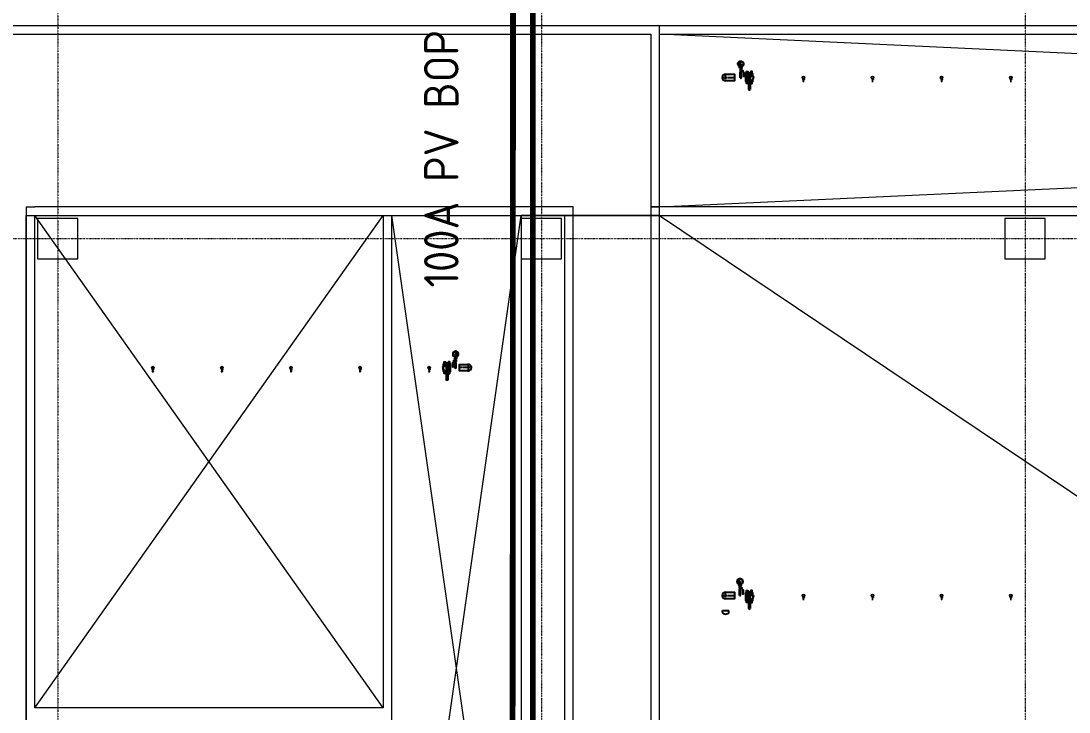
# Model space of a CAD drawing. Extents: x -122301 to 290600, y -29000 to 395522.
# Drawn here: x 167362 to 185563, y 6775 to 18782 of the extents above; entities that cross this region are included whole.
import ezdxf
from ezdxf.enums import TextEntityAlignment as Align

# ---------------------------------------------------------------- set-up
doc = ezdxf.new("R2010")
doc.units = 0
doc.header["$LTSCALE"] = 10
for name, pattern in [('H12PL2$0$JJP_三點線', [0.9, 0.3, -0.15, 0, -0.15, 0, -0.15, 0, -0.15]), ('XFM7P20PV$0$CENTER', [2, 1.25, -0.25, 0.25, -0.25]), ('XFM7P20PV$0$中心', [29.999999, 12, -6, 6, -6]), ('XFM7P20PV-200K$0$CENTER', [2, 1.25, -0.25, 0.25, -0.25])]:
    doc.linetypes.add(name, pattern=pattern)
for name, color, linetype in [('H12PL2$0$A-OBJE-2D', 252, 'Continuous'), ('H12PL2$0$A-OBJE-2D.200K', 252, 'Continuous'), ('H12PL2$0$A-WALL-IN', 252, 'Continuous'), ('H12PL2$0$A-WALL-IN.200K', 252, 'Continuous'), ('H12PL2$0$S-COL', 252, 'Continuous'), ('H12PL2$0$S-GRID', 252, 'Continuous'), ('H12PL2$0$S-SLAB-SHOW', 252, 'Continuous'), ('H12PL2$0$S-SLAB-SHOW.200K', 252, 'Continuous'), ('XFM7P20PV$0$PCWS-16.7-P', 252, 'Continuous'), ('XFM7P20PV$0$U-PV-PIPE', 252, 'Continuous'), ('XFM7P20PV-200K$0$PCWS-16.7-P', 4, 'Continuous'), ('XFM7P20PV-200K$0$U-PV-PIPE', 180, 'Continuous'), ('XFM7P20PV-200K$0$U-PV-TXT', 3, 'Continuous')]:
    doc.layers.add(name, color=color, linetype=linetype)
doc.styles.add('XFM7P20PV-200K$0$aa-txt', font='isocp.shx', dxfattribs={"bigfont": 'chineset'})

# ---------------------------------------------------------------- blocks, each defined once
blk = doc.blocks.new('H12PL2')
at = {"layer": 'H12PL2$0$A-OBJE-2D', "lineweight": 0}
for p, q in [((167600, 6850), (173650, 15400)), ((173650, 6850), (167600, 15400)), ((173800, -350), (176050, 15400)), ((176050, -350), (173800, 15400)), ((178450, 15400), (201900, -350))]:
    blk.add_line(p, q, dxfattribs=at)
at = {"layer": 'H12PL2$0$A-OBJE-2D.200K', "lineweight": 0}
for p, q in [((178450, 15550), (243150, 18550)), ((243150, 15550), (178450, 18550))]:
    blk.add_line(p, q, dxfattribs=at)
at = {"layer": 'H12PL2$0$A-WALL-IN', "lineweight": 0, "flags": 128}
for points in [[(167450, 15550), (167600, 15550)], [(167450, 15550), (167450, -440)], [(176800, 15550), (167600, 15550)], [(176950, 15550), (176800, 15550)], [(176950, -350), (176950, 15550)], [(178300, 15550), (178300, 15400)], [(201975, 15550), (178300, 15550)], [(167600, 15400), (173650, 15400)], [(167600, 6850), (167600, 15400)], [(173650, 15400), (173650, 6850)], [(173800, 15400), (176800, 15400)], [(173800, -440), (173800, 15400)], [(176800, 15400), (176800, -350)], [(178300, 15400), (178300, 1170)], [(178450, 1170), (178450, 15400)], [(178450, 15400), (201900, 15400)], [(173650, 6850), (167600, 6850)]]:
    blk.add_lwpolyline(points, dxfattribs=at)
at = {"layer": 'H12PL2$0$A-WALL-IN.200K', "lineweight": 0, "flags": 128}
for points in [[(243150, 18700), (39500, 18700)], [(39650, 18550), (178300, 18550)], [(178300, 18550), (178300, 15550)], [(178450, 18550), (243150, 18550)], [(178450, 15550), (178450, 18550)], [(178300, 15550), (178450, 15550)]]:
    blk.add_lwpolyline(points, dxfattribs=at)
at = {"layer": 'H12PL2$0$S-COL', "lineweight": 0, "flags": 128}
for points in [[(167650, 14650), (168350, 14650), (168350, 15350), (167650, 15350)], [(176050, 14650), (176750, 14650), (176750, 15350), (176050, 15350)], [(184450, 14650), (185150, 14650), (185150, 15350), (184450, 15350)]]:
    blk.add_lwpolyline(points, close=True, dxfattribs=at)
at = {"layer": 'H12PL2$0$S-GRID', "linetype": 'H12PL2$0$JJP_三點線', "lineweight": 0}
for p, q in [((168000, 128250), (168000, -28000)), ((176400, 128250), (176400, -28000)), ((184800, 128250), (184800, -28000)), ((-29000, 15000), (289600, 15000))]:
    blk.add_line(p, q, dxfattribs=at)
at = {"layer": 'H12PL2$0$S-SLAB-SHOW', "lineweight": 0, "flags": 128}
blk.add_lwpolyline([(176050, -350), (185350, -350), (185350, 1170), (178450, 1170), (178450, 15400), (176050, 15400)], close=True, dxfattribs=at)
at = {"layer": 'H12PL2$0$S-SLAB-SHOW.200K', "lineweight": 0, "flags": 128}
blk.add_lwpolyline([(18450, -350), (167450, -350), (167450, 15400), (178450, 15400), (178450, 18700), (39500, 18700), (39500, 10975), (18450, 10975)], close=True, dxfattribs=at)
blk = doc.blocks.new('XFM7P20PV$0$球塞閥-二件式-15A-正視-捷流')
blk.add_line((-31, 56), (-31, 51))
at = {"color": 0, "linetype": 'Continuous', "lineweight": 0, "extrusion": (0, 1, -2.22045e-16)}
for p, q in [((-31, 52), (-30, 52)), ((-30, 52), (-11, 30)), ((-10, 32), (-28, 54)), ((-28, 12), (-15, 12)), ((-28, 0), (-28, 12)), ((-28, 0), (-15, 0)), ((-28, -12), (-28, 0)), ((-15, 0), (-15, 16)), ((5, 16), (-15, 16)), ((-11, 30), (-9, 29)), ((8, 32), (-10, 32)), ((-9, 38), (-9, 33)), ((-9, 38), (-5, 38)), ((-5, 33), (-9, 33)), ((-9, 29), (8, 29)), ((-9, 27), (-9, 16)), ((9, 27), (-9, 27)), ((-7, 23), (-6, 23)), ((-7, 20), (-7, 23)), ((-6, 20), (-7, 20)), ((-6, 23), (-3, 23)), ((-6, 20), (-6, 23)), ((-3, 20), (-6, 20)), ((-5, 38), (5, 38)), ((-5, 33), (-5, 38)), ((5, 33), (-5, 33)), ((-4, 39), (-4, 38)), ((4, 39), (-4, 39)), ((-4, 33), (-4, 32)), ((-4, 29), (-4, 27)), ((-3, 20), (-3, 23)), ((4, 38), (4, 39)), ((4, 32), (4, 33)), ((4, 27), (4, 29)), ((5, 38), (9, 38)), ((5, 33), (5, 38)), ((9, 33), (5, 33)), ((5, 16), (5, 0)), ((7, 0), (7, 17)), ((16, 17), (7, 17)), ((9, 33), (9, 38)), ((9, 17), (9, 27)), ((9, 27), (9, 26)), ((9, 27), (12, 27)), ((9, 26), (9, 21)), ((9, 23), (9, 23)), ((9, 21), (12, 21)), ((12, 20), (9, 20)), ((12, 26), (12, 27)), ((12, 21), (12, 26)), ((12, 23), (12, 20)), ((12, 23), (12, 23)), ((16, 0), (16, 17)), ((16, 12), (28, 12)), ((16, 0), (28, 0)), ((28, 12), (28, 0)), ((28, 0), (28, -12)), ((-28, -12), (-15, -12)), ((-15, -16), (-15, 0)), ((5, -16), (-15, -16)), ((5, 0), (5, -16)), ((5, -16), (7, -17)), ((7, -17), (7, 0)), ((16, -17), (7, -17)), ((16, -17), (16, 0)), ((16, -12), (28, -12))]:
    blk.add_line(p, q, dxfattribs=at)
at = {"color": 0, "linetype": 'Continuous', "lineweight": 0, "extrusion": (0, -1, -2.22045e-16)}
blk.add_line((5, 16), (7, 17), dxfattribs=at)
blk.add_lwpolyline([(-31, 56), (-105, 56), (-105, 51), (-31, 51)])
at = {"color": 0, "linetype": 'Continuous', "lineweight": 0}
blk.add_open_spline([(-28, 54), (-28, 54), (-29, 54), (-29, 55), (-30, 55), (-30, 55), (-31, 55)], degree=3, dxfattribs=at)
for points, knots in [([(12, 27), (12, 28), (12, 29), (11, 30), (11, 30), (10, 31), (10, 31), (9, 31), (8, 32), (8, 32)], [-6.586857, -6.586857, -6.586857, -6.586857, -4.917672, -4.917672, -3.301294, -3.301294, -1.594864, -1.594864, 0, 0, 0, 0]), ([(8, 29), (8, 29), (8, 29), (9, 29), (9, 29), (9, 28), (9, 28), (9, 28), (9, 28), (9, 27)], [-2.501227, -2.501227, -2.501227, -2.501227, -1.860628, -1.860628, -1.243575, -1.243575, -0.629521, -0.629521, 0, 0, 0, 0]), ([(9, 27), (9, 27), (9, 27), (9, 27), (9, 27), (9, 27), (9, 27), (9, 27), (9, 27), (9, 27)], [-0.7942743, -0.7942743, -0.7942743, -0.7942743, -0.7152172, -0.7152172, -0.6166439, -0.6166439, -0.3978503, -0.3978503, 0, 0, 0, 0]), ([(12, 27), (12, 27), (12, 27), (12, 27), (12, 27), (12, 27), (12, 27), (12, 27)], [-0.7953467, -0.7953467, -0.7953467, -0.7953467, -0.3971684, -0.3971684, -0.1815592, -0.1815592, 0, 0, 0, 0])]:
    blk.add_open_spline(points, degree=3, knots=knots, dxfattribs=at)
blk = doc.blocks.new('XFM7P20PV$0$SC-100-壓力表')
for p, q in [((-0.8, 1.1), (9.2, 1.1)), ((-0.8, -1.1), (9.2, -1.1))]:
    blk.add_line(p, q)
at = {"linetype": 'ByBlock'}
for p, q in [((16, 1.1), (14.8, 1.1)), ((17.9, 1.2), (16.2, 1.2)), ((18.7, 1.1), (18.2, 1.1)), ((20.8, 3.6), (21.5, 2.8)), ((21.4, 0.1), (26.1, 1.9)), ((22.4, 1), (21.4, 0.1)), ((22.7, 0.1), (21.4, 0.1)), ((22.1, 4.3), (22.4, 3.3)), ((26.1, 1.9), (22.4, 1)), ((26.1, 1.9), (22.7, 0.1)), ((23.5, 4.5), (23.5, 3.5)), ((24.9, 4.3), (24.6, 3.3)), ((26.1, 3.6), (25.5, 2.8)), ((27.1, 2.6), (26.3, 2)), ((27.8, 1.4), (26.8, 1.1)), ((28, 0), (26.9, 0)), ((16, -1.1), (14.8, -1.1)), ((17.9, -1.2), (16.2, -1.2)), ((18.7, -1.1), (18.2, -1.1)), ((20.8, -3.6), (21.5, -2.8)), ((22.1, -4.3), (22.4, -3.3)), ((23.5, -4.5), (23.5, -3.5)), ((24.9, -4.3), (24.6, -3.3)), ((26.1, -3.6), (25.5, -2.8)), ((27.1, -2.6), (26.3, -2)), ((27.8, -1.4), (26.8, -1.1))]:
    blk.add_line(p, q, dxfattribs=at)
for points in [[(16, -1.6), (16, 1.6)], [(16.2, 2), (17.9, 2)], [(18.2, 1.6), (18.2, -1.6)], [(17.9, -2), (16.2, -2)]]:
    blk.add_lwpolyline(points, dxfattribs=at)
for radius in [4.95, 4.5]:
    blk.add_circle((23.5, 0), radius, dxfattribs=at)
blk.add_arc((0, 0), 1.33, 126.8699, 233.1301)
for centre, radius, start, end in [((16.5, 1.6), 0.483, 120.3244, 239.6756), ((19, 0), 2.99, 156.947, 203.053), ((17.7, 1.6), 0.483, 300.3244, 59.6756), ((15.2, 0), 2.99, 336.947, 23.053), ((16.5, -1.6), 0.483, 120.3244, 239.6756), ((17.7, -1.6), 0.483, 300.3244, 59.6756)]:
    blk.add_arc(centre, radius, start, end, dxfattribs=at)
for p in [(19, 0), (19.2, 1.4), (19.8, 2.6), (20.8, 3.6), (22.1, 4.3), (23.5, 4.5), (24.9, 4.3), (26.1, 3.6), (27.1, 2.6), (27.8, 1.4), (28, 0), (19.2, -1.4), (22.1, -4.3), (23.5, -4.5), (27.1, -2.6), (27.8, -1.4)]:
    blk.add_point(p, dxfattribs=at)
at = {"xscale": -0.1, "yscale": 0.1, "zscale": 0.1, "rotation": 180}
blk.add_blockref('XFM7P20PV$0$球塞閥-二件式-15A-正視-捷流', (12, 0), dxfattribs=at)
blk = doc.blocks.new('XFM7P20PV$0$球塞閥-二件式-25A-左側-捷流')
at = {"color": 7, "linetype": 'Continuous', "lineweight": 0, "extrusion": (2.22045e-16, 1, -2.22045e-16)}
for p, q in [((-9, 15), (-18, 0)), ((-18, 0), (-9, -15)), ((-14, 32), (-9, 32)), ((-14, 29), (-14, 32)), ((-9, 29), (-14, 29)), ((-10, 72), (11, 72)), ((-10, 68), (-10, 72)), ((-8, 68), (-10, 68)), ((-8, 36), (-9, 36)), ((-9, 21), (-9, 36)), ((9, 15), (-9, 15)), ((8, 72), (-8, 72)), ((-8, 47), (-8, 70)), ((-8, 47), (0, 47)), ((-8, 42), (-8, 47)), ((-8, 41), (-8, 42)), ((0, 42), (-8, 42)), ((8, 41), (-8, 41)), ((-4, 36), (-8, 36)), ((0, 48), (-4, 48)), ((-4, 47), (-4, 48)), ((-4, 41), (-4, 42)), ((-2, 30), (-2, 35)), ((2, 30), (-2, 30)), ((4, 48), (0, 48)), ((0, 47), (8, 47)), ((0, 42), (0, 47)), ((8, 42), (0, 42)), ((2, 35), (2, 30)), ((3, 32), (3, 29)), ((3, 32), (6, 32)), ((6, 29), (3, 29)), ((4, 47), (4, 48)), ((4, 41), (4, 42)), ((8, 36), (4, 36)), ((6, 32), (7, 32)), ((6, 29), (6, 32)), ((7, 29), (6, 29)), ((7, 32), (7, 29)), ((8, 70), (8, 47)), ((11, 68), (8, 68)), ((8, 42), (8, 47)), ((8, 42), (8, 41)), ((9, 36), (8, 36)), ((8, 32), (17, 32)), ((8, 29), (8, 32)), ((17, 29), (8, 29)), ((9, 32), (9, 36)), ((9, 21), (9, 29)), ((18, 0), (9, 15)), ((9, -15), (18, 0)), ((11, 68), (11, 72)), ((17, 29), (17, 32)), ((-9, -15), (9, -15))]:
    blk.add_line(p, q, dxfattribs=at)
at = {"color": 7, "linetype": 'Continuous', "lineweight": 0}
for centre, radius, start, end in [((0, 0), 23.1, 0, 180), ((0, 0), 23.1, 180, 0), ((-4, 35), 1.42, 0, 58.001), ((4, 35), 1.42, 121.999, 180)]:
    blk.add_arc(centre, radius, start, end, dxfattribs=at)
for points in [[(-8, 70), (-8, 71), (-8, 71), (-8, 71), (-8, 72), (-8, 72), (-8, 72)], [(8, 72), (8, 72), (8, 72), (8, 71), (8, 71), (8, 71), (8, 70)]]:
    blk.add_open_spline(points, degree=3, dxfattribs=at)
for points, knots in [([(-8, 36), (-8, 37), (-8, 38), (-8, 39), (-8, 39), (-8, 40), (-8, 40), (-8, 40), (-8, 41), (-8, 41)], [-6.586857, -6.586857, -6.586857, -6.586857, -4.917672, -4.917672, -3.301294, -3.301294, -1.594864, -1.594864, 0, 0, 0, 0]), ([(-3, 36), (-3, 36), (-3, 36), (-3, 36), (-4, 36), (-4, 36), (-4, 36), (-4, 36)], [-0.7953467, -0.7953467, -0.7953467, -0.7953467, -0.3971684, -0.3971684, -0.1815592, -0.1815592, 0, 0, 0, 0]), ([(4, 36), (4, 36), (4, 36), (4, 36), (3, 36), (3, 36), (3, 36), (3, 36)], [-0.7950738, -0.7950738, -0.7950738, -0.7950738, -0.6135769, -0.6135769, -0.3980416, -0.3980416, 0, 0, 0, 0]), ([(8, 41), (8, 41), (8, 40), (8, 40), (8, 40), (8, 39), (8, 39), (8, 38), (8, 37), (8, 36)], [-6.585553, -6.585553, -6.585553, -6.585553, -4.991005, -4.991005, -3.284912, -3.284912, -1.668854, -1.668854, 0, 0, 0, 0])]:
    blk.add_open_spline(points, degree=3, knots=knots, dxfattribs=at)
blk = doc.blocks.new('XFM7P20PV$0$A$C1EDF0D7A')
at = {"color": 1, "linetype": 'XFM7P20PV$0$CENTER'}
for p, q in [((0, 70.6501), (0, -70.6501)), ((70.6501, 0), (-152.4, 0))]:
    blk.add_line(p, q, dxfattribs=at)
at = {"color": 0}
blk.add_lwpolyline([(0, -57.15), (-152.4, -57.15), (-152.4, 57.15), (0, 57.15)], dxfattribs=at)
blk.add_arc((0, 0), 57.15, 270, 90, dxfattribs=at)
blk = doc.blocks.new('XFM7P20PV$0$A$C4b812c41')
at = {"color": 1, "linetype": 'ByBlock'}
for p, q in [((10, 59), (328, 59)), ((82, 81), (67, 95)), ((103, 86), (103, 32)), ((125, 38), (139, 23))]:
    blk.add_line(p, q, dxfattribs=at)
at = {"color": 3, "linetype": 'ByBlock'}
for p, q in [((19, 59), (19, 59)), ((19, 59), (19, 59)), ((23, 63), (51, 63)), ((23, 56), (51, 56)), ((38, 83), (37, 63)), ((37, 56), (38, 35)), ((40, 85), (38, 83)), ((38, 83), (56, 83)), ((38, 35), (40, 33)), ((38, 35), (56, 35)), ((40, 85), (57, 85)), ((40, 33), (57, 33)), ((59, 58), (59, 60)), ((59, 60), (67, 60)), ((59, 58), (67, 58)), ((60, 52), (65, 53)), ((62, 44), (67, 46)), ((64, 70), (64, 68)), ((65, 37), (72, 41)), ((67, 63), (67, 65)), ((67, 60), (67, 58)), ((72, 94), (68, 87)), ((68, 87), (72, 81)), ((70, 31), (73, 34)), ((72, 94), (79, 94)), ((72, 81), (79, 81)), ((73, 59), (87, 68)), ((73, 59), (87, 50)), ((75, 26), (78, 29)), ((83, 87), (79, 94)), ((79, 81), (83, 87)), ((81, 21), (85, 28)), ((85, 128), (85, 121)), ((88, 18), (90, 22)), ((93, 136), (97, 136)), ((94, 76), (122, 76)), ((94, 43), (122, 43)), ((96, 16), (97, 20)), ((97, 136), (97, 131)), ((102, 125), (97, 131)), ((101, 65), (107, 65)), ((101, 54), (107, 54)), ((102, 15), (102, 23)), ((104, 23), (102, 23)), ((104, 15), (102, 15)), ((103, 31), (103, 88)), ((103, 31), (103, 88)), ((103, 78), (103, 39)), ((103, 70), (103, 49)), ((103, 70), (103, 49)), ((103, 70), (103, 49)), ((104, 15), (104, 23)), ((105, 125), (108, 129)), ((108, 17), (108, 21)), ((110, 17), (110, 21)), ((113, 124), (111, 129)), ((112, 24), (111, 24)), ((112, 22), (111, 22)), ((112, 16), (111, 16)), ((112, 15), (111, 15)), ((113, 17), (113, 21)), ((115, 17), (115, 21)), ((116, 124), (120, 128)), ((125, 122), (123, 127)), ((128, 37), (124, 31)), ((124, 31), (128, 25)), ((127, 121), (132, 124)), ((128, 74), (207, 74)), ((128, 45), (207, 45)), ((128, 37), (135, 38)), ((128, 25), (135, 25)), ((135, 117), (134, 122)), ((139, 31), (135, 38)), ((135, 25), (139, 31)), ((137, 116), (143, 118)), ((145, 111), (145, 116)), ((147, 109), (152, 110)), ((161, 30), (147, 30)), ((163, 32), (148, 32)), ((153, 103), (154, 108)), ((155, 101), (160, 101)), ((160, 93), (162, 98)), ((161, 91), (167, 90)), ((163, 32), (161, 30)), ((163, 41), (163, 32)), ((165, 83), (168, 88)), ((172, 41), (165, 41)), ((166, 81), (171, 79)), ((170, 74), (172, 76)), ((207, 74), (228, 72)), ((207, 45), (228, 46)), ((228, 72), (310, 72)), ((228, 46), (310, 46))]:
    blk.add_line(p, q, dxfattribs=at)
for points in [[(81, 109), (0, 109), (0, 85), (57, 85)], [(85, 10), (0, 10), (0, 33), (57, 33)], [(85, 119), (37, 119), (37, 109)], [(170, 10), (170, 0), (37, 0), (37, 10)], [(207, 33), (207, 10), (121, 10)], [(170, 109), (170, 119), (135, 119)], [(207, 85), (207, 109), (145, 109)], [(163, 33), (207, 33)], [(166, 85), (207, 85)]]:
    blk.add_lwpolyline(points, dxfattribs=at)
for points in [[(64, 70, 0.120011), (63, 69, 0.104957), (62, 68, 0.088923), (61, 68, 0.080167), (61, 66, 0.080167), (61, 65, 0.088923), (62, 64, 0.104957), (63, 64, 0.120011), (64, 63, 0.120011), (65, 64, 0.104957), (66, 64, 0.088923), (66, 65, 0.088923)], [(64, 68, 0.120011), (63, 68, 0.104957), (63, 68, 0.088923), (63, 67, 0.080167), (63, 66, 0.080167), (63, 66, 0.088923), (63, 65, 0.104957), (63, 65, 0.120011), (64, 65, 0.120011), (64, 65, 0.104957), (65, 65, 0.088923), (65, 66)], [(67, 63, 0.108254), (68, 64, 0.102013), (69, 64, 0.094273), (70, 65, 0.089446), (70, 66, 0.089446), (70, 68, 0.094273), (69, 69, 0.102013), (68, 69, 0.108254), (67, 70, 0.108254), (66, 69, 0.207462), (65, 68, -0.005899), (65, 66)], [(67, 65, 0.108254), (68, 65, 0.102013), (68, 65, 0.094273), (68, 66, 0.089446), (69, 66, 0.089446), (68, 67, 0.094273), (68, 68, 0.102013), (68, 68, 0.108254), (67, 68, 0.088886), (67, 68, 0.178069), (67, 67, -0.005748), (66, 66, -0.005748)]]:
    blk.add_lwpolyline(points, format="xyb", dxfattribs=at)
for centre in [(76, 87), (131, 31)]:
    blk.add_circle(centre, 5.1, dxfattribs=at)
for centre, radius, start, end in [((23, 59), 3.22, 90, 180), ((23, 59), 3.22, 180, 270), ((103, 59), 52.9, 121.1866, 328.8134), ((63, 66), 1.88, 341.6663, 342.6546), ((66, 66), 0.559, 333.604, 355.7622), ((66, 121), 19.3, 301.1866, 0), ((93, 128), 7.74, 90, 180), ((111, 59), 25.7, 143.7197, 216.2803), ((94, 72), 3.87, 90, 143.7197), ((94, 46), 3.87, 216.2803, 270), ((101, 59), 5.71, 90, 270), ((103, 126), 1.7, 217.5, 322.5), ((107, 59), 5.71, 270, 90), ((109, 128), 1.7, 27.5, 142.5), ((111, 21), 2.76, 90, 180), ((111, 17), 2.76, 180, 270), ((111, 21), 1.26, 90, 180), ((111, 17), 1.26, 180, 270), ((112, 21), 2.76, 0, 90), ((112, 21), 1.26, 0, 90), ((112, 17), 1.26, 270, 0), ((112, 17), 2.76, 270, 0), ((115, 125), 1.7, 207.5, 312.5), ((121, 126), 1.7, 17.5, 132.5), ((128, 85), 10.5, 233.1301, 270), ((128, 34), 10.5, 90, 126.8699), ((126, 122), 1.7, 197.5, 302.5), ((133, 122), 1.7, 7.5, 122.5), ((137, 117), 1.7, 187.5, 292.5), ((143, 116), 1.7, 357.5, 112.5), ((146, 110), 1.7, 177.5, 282.5), ((165, 22), 19.3, 90, 148.8134), ((152, 108), 1.7, 347.5, 102.5), ((155, 102), 1.7, 167.5, 272.5), ((160, 99), 1.7, 337.5, 92.5), ((161, 93), 1.7, 157.5, 262.5), ((166, 82), 1.7, 147.5, 252.5), ((166, 89), 1.7, 327.5, 82.5), ((171, 77), 1.7, 317.5, 72.5), ((172, 49), 7.74, 270, 325.8229), ((310, 59), 13, 270, 90)]:
    blk.add_arc(centre, radius, start, end, dxfattribs=at)
at = {"color": 1, "linetype": 'ByBlock'}
for start, end in [(121.8333, 148.1667), (301.8333, 328.1667)]:
    blk.add_arc((104, 59), 39.6, start, end, dxfattribs=at)
blk = doc.blocks.new('XFM7P20PV$0$100  PV SUBMAIN')
at = {"layer": 'XFM7P20PV$0$PCWS-16.7-P', "xscale": 10, "yscale": 10, "zscale": 10, "rotation": 90}
blk.add_blockref('XFM7P20PV$0$SC-100-壓力表', (179863, 36510), dxfattribs=at)
at = {"layer": 'XFM7P20PV$0$U-PV-PIPE'}
for name, p, rotation in [('XFM7P20PV$0$A$C4b812c41', (179952, 36613), 270), ('XFM7P20PV$0$A$C1EDF0D7A', (179600, 36510), 180)]:
    blk.add_blockref(name, p, dxfattribs=dict(at, rotation=rotation))
at = {"layer": 'XFM7P20PV$0$U-PV-PIPE', "xscale": -1, "rotation": 180}
for p in [(180950, 36510), (182150, 36510), (183351, 36510), (184552, 36510)]:
    blk.add_blockref('XFM7P20PV$0$球塞閥-二件式-25A-左側-捷流', p, dxfattribs=at)
blk = doc.blocks.new('XFM7P20PV$0$Ca-100')
for p, q in [((-5.7, 0), (5.7, 0)), ((5.7, -3.2), (5.7, 0)), ((-5.7, -3.2), (-5.7, 0))]:
    blk.add_line(p, q)
for centre, radius, start, end in [((-3.4, -3.2), 2.3, 180, 241.886), ((0, 3.2), 9.54, 241.886, 298.114), ((3.4, -3.2), 2.3, 298.114, 360)]:
    blk.add_arc(centre, radius, start, end)
blk = doc.blocks.new('XFM7P20PV')
at = {"color": 1, "linetype": 'XFM7P20PV$0$中心', "ltscale": 200, "const_width": 100}
blk.add_lwpolyline([(175950, 90000), (244005.38004, 90140.81561), (243787.26214, -890.81561), (175895.58586, -799.90253)], close=True, dxfattribs=at)
at = {"color": 2, "linetype": 'XFM7P20PV$0$中心', "ltscale": 200, "const_width": 100}
blk.add_lwpolyline([(97872.39483, 88731), (176250, 88896.26703), (176250, -295.23297), (97872.39483, -460.5)], close=True, dxfattribs=at)
blk.add_blockref('XFM7P20PV$0$100  PV SUBMAIN', (0, -18710))
at = {"layer": 'XFM7P20PV$0$PCWS-16.7-P', "xscale": 10, "yscale": 10, "zscale": 10, "rotation": 89.99999999999997}
blk.add_blockref('XFM7P20PV$0$SC-100-壓力表', (179849.33133, 8810.65), dxfattribs=at)
at = {"layer": 'XFM7P20PV$0$U-PV-PIPE'}
for name, p, rotation in [('XFM7P20PV$0$A$C1EDF0D7A', (179600, 8800), 180), ('XFM7P20PV$0$A$C4b812c41', (179951.57939, 8885.2496), 270)]:
    blk.add_blockref(name, p, dxfattribs=dict(at, rotation=rotation))
at = {"layer": 'XFM7P20PV$0$U-PV-PIPE', "xscale": -1, "rotation": 180}
for p in [(180950.01987, 8800), (182150.01987, 8800), (183351.07404, 8800), (184552.12821, 8800)]:
    blk.add_blockref('XFM7P20PV$0$球塞閥-二件式-25A-左側-捷流', p, dxfattribs=at)
at = {"layer": 'XFM7P20PV$0$U-PV-PIPE', "xscale": 10, "yscale": 10, "zscale": 10}
blk.add_blockref('XFM7P20PV$0$Ca-100', (179600, 8540.98225), dxfattribs=at)
blk = doc.blocks.new('XFM7P20PV-200K$0$A$C1EDF0D7A')
at = {"color": 1, "linetype": 'XFM7P20PV-200K$0$CENTER'}
for p, q in [((0, 70.6501), (0, -70.6501)), ((70.6501, 0), (-152.4, 0))]:
    blk.add_line(p, q, dxfattribs=at)
at = {"color": 0}
blk.add_lwpolyline([(0, -57.15), (-152.4, -57.15), (-152.4, 57.15), (0, 57.15)], dxfattribs=at)
blk.add_arc((0, 0), 57.15, 270, 90, dxfattribs=at)
blk = doc.blocks.new('XFM7P20PV-200K$0$球塞閥-二件式-15A-正視-捷流')
blk.add_line((-31, 56), (-31, 51))
at = {"color": 0, "linetype": 'Continuous', "lineweight": 0, "extrusion": (0, 1, -2.22045e-16)}
for p, q in [((-31, 52), (-30, 52)), ((-30, 52), (-11, 30)), ((-10, 32), (-28, 54)), ((-28, 12), (-15, 12)), ((-28, 0), (-28, 12)), ((-28, 0), (-15, 0)), ((-28, -12), (-28, 0)), ((-15, 0), (-15, 16)), ((5, 16), (-15, 16)), ((-11, 30), (-9, 29)), ((8, 32), (-10, 32)), ((-9, 38), (-9, 33)), ((-9, 38), (-5, 38)), ((-5, 33), (-9, 33)), ((-9, 29), (8, 29)), ((-9, 27), (-9, 16)), ((9, 27), (-9, 27)), ((-7, 23), (-6, 23)), ((-7, 20), (-7, 23)), ((-6, 20), (-7, 20)), ((-6, 23), (-3, 23)), ((-6, 20), (-6, 23)), ((-3, 20), (-6, 20)), ((-5, 38), (5, 38)), ((-5, 33), (-5, 38)), ((5, 33), (-5, 33)), ((-4, 39), (-4, 38)), ((4, 39), (-4, 39)), ((-4, 33), (-4, 32)), ((-4, 29), (-4, 27)), ((-3, 20), (-3, 23)), ((4, 38), (4, 39)), ((4, 32), (4, 33)), ((4, 27), (4, 29)), ((5, 38), (9, 38)), ((5, 33), (5, 38)), ((9, 33), (5, 33)), ((5, 16), (5, 0)), ((7, 0), (7, 17)), ((16, 17), (7, 17)), ((9, 33), (9, 38)), ((9, 17), (9, 27)), ((9, 27), (9, 26)), ((9, 27), (12, 27)), ((9, 26), (9, 21)), ((9, 23), (9, 23)), ((9, 21), (12, 21)), ((12, 20), (9, 20)), ((12, 26), (12, 27)), ((12, 21), (12, 26)), ((12, 23), (12, 20)), ((12, 23), (12, 23)), ((16, 0), (16, 17)), ((16, 12), (28, 12)), ((16, 0), (28, 0)), ((28, 12), (28, 0)), ((28, 0), (28, -12)), ((-28, -12), (-15, -12)), ((-15, -16), (-15, 0)), ((5, -16), (-15, -16)), ((5, 0), (5, -16)), ((5, -16), (7, -17)), ((7, -17), (7, 0)), ((16, -17), (7, -17)), ((16, -17), (16, 0)), ((16, -12), (28, -12))]:
    blk.add_line(p, q, dxfattribs=at)
at = {"color": 0, "linetype": 'Continuous', "lineweight": 0, "extrusion": (0, -1, -2.22045e-16)}
blk.add_line((5, 16), (7, 17), dxfattribs=at)
blk.add_lwpolyline([(-31, 56), (-105, 56), (-105, 51), (-31, 51)])
at = {"color": 0, "linetype": 'Continuous', "lineweight": 0}
blk.add_open_spline([(-28, 54), (-28, 54), (-29, 54), (-29, 55), (-30, 55), (-30, 55), (-31, 55)], degree=3, dxfattribs=at)
for points, knots in [([(12, 27), (12, 28), (12, 29), (11, 30), (11, 30), (10, 31), (10, 31), (9, 31), (8, 32), (8, 32)], [-6.586857, -6.586857, -6.586857, -6.586857, -4.917672, -4.917672, -3.301294, -3.301294, -1.594864, -1.594864, 0, 0, 0, 0]), ([(8, 29), (8, 29), (8, 29), (9, 29), (9, 29), (9, 28), (9, 28), (9, 28), (9, 28), (9, 27)], [-2.501227, -2.501227, -2.501227, -2.501227, -1.860628, -1.860628, -1.243575, -1.243575, -0.629521, -0.629521, 0, 0, 0, 0]), ([(9, 27), (9, 27), (9, 27), (9, 27), (9, 27), (9, 27), (9, 27), (9, 27), (9, 27), (9, 27)], [-0.7942743, -0.7942743, -0.7942743, -0.7942743, -0.7152172, -0.7152172, -0.6166439, -0.6166439, -0.3978503, -0.3978503, 0, 0, 0, 0]), ([(12, 27), (12, 27), (12, 27), (12, 27), (12, 27), (12, 27), (12, 27), (12, 27)], [-0.7953467, -0.7953467, -0.7953467, -0.7953467, -0.3971684, -0.3971684, -0.1815592, -0.1815592, 0, 0, 0, 0])]:
    blk.add_open_spline(points, degree=3, knots=knots, dxfattribs=at)
blk = doc.blocks.new('XFM7P20PV-200K$0$SC-100-壓力表')
for p, q in [((-0.8, 1.1), (9.2, 1.1)), ((-0.8, -1.1), (9.2, -1.1))]:
    blk.add_line(p, q)
at = {"linetype": 'ByBlock'}
for p, q in [((16, 1.1), (14.8, 1.1)), ((17.9, 1.2), (16.2, 1.2)), ((18.7, 1.1), (18.2, 1.1)), ((20.8, 3.6), (21.5, 2.8)), ((21.4, 0.1), (26.1, 1.9)), ((22.4, 1), (21.4, 0.1)), ((22.7, 0.1), (21.4, 0.1)), ((22.1, 4.3), (22.4, 3.3)), ((26.1, 1.9), (22.4, 1)), ((26.1, 1.9), (22.7, 0.1)), ((23.5, 4.5), (23.5, 3.5)), ((24.9, 4.3), (24.6, 3.3)), ((26.1, 3.6), (25.5, 2.8)), ((27.1, 2.6), (26.3, 2)), ((27.8, 1.4), (26.8, 1.1)), ((28, 0), (26.9, 0)), ((16, -1.1), (14.8, -1.1)), ((17.9, -1.2), (16.2, -1.2)), ((18.7, -1.1), (18.2, -1.1)), ((20.8, -3.6), (21.5, -2.8)), ((22.1, -4.3), (22.4, -3.3)), ((23.5, -4.5), (23.5, -3.5)), ((24.9, -4.3), (24.6, -3.3)), ((26.1, -3.6), (25.5, -2.8)), ((27.1, -2.6), (26.3, -2)), ((27.8, -1.4), (26.8, -1.1))]:
    blk.add_line(p, q, dxfattribs=at)
for points in [[(16, -1.6), (16, 1.6)], [(16.2, 2), (17.9, 2)], [(18.2, 1.6), (18.2, -1.6)], [(17.9, -2), (16.2, -2)]]:
    blk.add_lwpolyline(points, dxfattribs=at)
for radius in [4.95, 4.5]:
    blk.add_circle((23.5, 0), radius, dxfattribs=at)
blk.add_arc((0, 0), 1.33, 126.8699, 233.1301)
for centre, radius, start, end in [((16.5, 1.6), 0.483, 120.3244, 239.6756), ((19, 0), 2.99, 156.947, 203.053), ((17.7, 1.6), 0.483, 300.3244, 59.6756), ((15.2, 0), 2.99, 336.947, 23.053), ((16.5, -1.6), 0.483, 120.3244, 239.6756), ((17.7, -1.6), 0.483, 300.3244, 59.6756)]:
    blk.add_arc(centre, radius, start, end, dxfattribs=at)
for p in [(19, 0), (19.2, 1.4), (19.8, 2.6), (20.8, 3.6), (22.1, 4.3), (23.5, 4.5), (24.9, 4.3), (26.1, 3.6), (27.1, 2.6), (27.8, 1.4), (28, 0), (19.2, -1.4), (22.1, -4.3), (23.5, -4.5), (27.1, -2.6), (27.8, -1.4)]:
    blk.add_point(p, dxfattribs=at)
at = {"xscale": -0.1, "yscale": 0.1, "zscale": 0.1, "rotation": 180}
blk.add_blockref('XFM7P20PV-200K$0$球塞閥-二件式-15A-正視-捷流', (12, 0), dxfattribs=at)
blk = doc.blocks.new('XFM7P20PV-200K$0$A$C4b812c41')
at = {"color": 1, "linetype": 'ByBlock'}
for p, q in [((10, 59), (328, 59)), ((82, 81), (67, 95)), ((103, 86), (103, 32)), ((125, 38), (139, 23))]:
    blk.add_line(p, q, dxfattribs=at)
at = {"color": 3, "linetype": 'ByBlock'}
for p, q in [((19, 59), (19, 59)), ((19, 59), (19, 59)), ((23, 63), (51, 63)), ((23, 56), (51, 56)), ((38, 83), (37, 63)), ((37, 56), (38, 35)), ((40, 85), (38, 83)), ((38, 83), (56, 83)), ((38, 35), (40, 33)), ((38, 35), (56, 35)), ((40, 85), (57, 85)), ((40, 33), (57, 33)), ((59, 58), (59, 60)), ((59, 60), (67, 60)), ((59, 58), (67, 58)), ((60, 52), (65, 53)), ((62, 44), (67, 46)), ((64, 70), (64, 68)), ((65, 37), (72, 41)), ((67, 63), (67, 65)), ((67, 60), (67, 58)), ((72, 94), (68, 87)), ((68, 87), (72, 81)), ((70, 31), (73, 34)), ((72, 94), (79, 94)), ((72, 81), (79, 81)), ((73, 59), (87, 68)), ((73, 59), (87, 50)), ((75, 26), (78, 29)), ((83, 87), (79, 94)), ((79, 81), (83, 87)), ((81, 21), (85, 28)), ((85, 128), (85, 121)), ((88, 18), (90, 22)), ((93, 136), (97, 136)), ((94, 76), (122, 76)), ((94, 43), (122, 43)), ((96, 16), (97, 20)), ((97, 136), (97, 131)), ((102, 125), (97, 131)), ((101, 65), (107, 65)), ((101, 54), (107, 54)), ((102, 15), (102, 23)), ((104, 23), (102, 23)), ((104, 15), (102, 15)), ((103, 31), (103, 88)), ((103, 31), (103, 88)), ((103, 78), (103, 39)), ((103, 70), (103, 49)), ((103, 70), (103, 49)), ((103, 70), (103, 49)), ((104, 15), (104, 23)), ((105, 125), (108, 129)), ((108, 17), (108, 21)), ((110, 17), (110, 21)), ((113, 124), (111, 129)), ((112, 24), (111, 24)), ((112, 22), (111, 22)), ((112, 16), (111, 16)), ((112, 15), (111, 15)), ((113, 17), (113, 21)), ((115, 17), (115, 21)), ((116, 124), (120, 128)), ((125, 122), (123, 127)), ((128, 37), (124, 31)), ((124, 31), (128, 25)), ((127, 121), (132, 124)), ((128, 74), (207, 74)), ((128, 45), (207, 45)), ((128, 37), (135, 38)), ((128, 25), (135, 25)), ((135, 117), (134, 122)), ((139, 31), (135, 38)), ((135, 25), (139, 31)), ((137, 116), (143, 118)), ((145, 111), (145, 116)), ((147, 109), (152, 110)), ((161, 30), (147, 30)), ((163, 32), (148, 32)), ((153, 103), (154, 108)), ((155, 101), (160, 101)), ((160, 93), (162, 98)), ((161, 91), (167, 90)), ((163, 32), (161, 30)), ((163, 41), (163, 32)), ((165, 83), (168, 88)), ((172, 41), (165, 41)), ((166, 81), (171, 79)), ((170, 74), (172, 76)), ((207, 74), (228, 72)), ((207, 45), (228, 46)), ((228, 72), (310, 72)), ((228, 46), (310, 46))]:
    blk.add_line(p, q, dxfattribs=at)
for points in [[(81, 109), (0, 109), (0, 85), (57, 85)], [(85, 10), (0, 10), (0, 33), (57, 33)], [(85, 119), (37, 119), (37, 109)], [(170, 10), (170, 0), (37, 0), (37, 10)], [(207, 33), (207, 10), (121, 10)], [(170, 109), (170, 119), (135, 119)], [(207, 85), (207, 109), (145, 109)], [(163, 33), (207, 33)], [(166, 85), (207, 85)]]:
    blk.add_lwpolyline(points, dxfattribs=at)
for points in [[(64, 70, 0.120011), (63, 69, 0.104957), (62, 68, 0.088923), (61, 68, 0.080167), (61, 66, 0.080167), (61, 65, 0.088923), (62, 64, 0.104957), (63, 64, 0.120011), (64, 63, 0.120011), (65, 64, 0.104957), (66, 64, 0.088923), (66, 65, 0.088923)], [(64, 68, 0.120011), (63, 68, 0.104957), (63, 68, 0.088923), (63, 67, 0.080167), (63, 66, 0.080167), (63, 66, 0.088923), (63, 65, 0.104957), (63, 65, 0.120011), (64, 65, 0.120011), (64, 65, 0.104957), (65, 65, 0.088923), (65, 66)], [(67, 63, 0.108254), (68, 64, 0.102013), (69, 64, 0.094273), (70, 65, 0.089446), (70, 66, 0.089446), (70, 68, 0.094273), (69, 69, 0.102013), (68, 69, 0.108254), (67, 70, 0.108254), (66, 69, 0.207462), (65, 68, -0.005899), (65, 66)], [(67, 65, 0.108254), (68, 65, 0.102013), (68, 65, 0.094273), (68, 66, 0.089446), (69, 66, 0.089446), (68, 67, 0.094273), (68, 68, 0.102013), (68, 68, 0.108254), (67, 68, 0.088886), (67, 68, 0.178069), (67, 67, -0.005748), (66, 66, -0.005748)]]:
    blk.add_lwpolyline(points, format="xyb", dxfattribs=at)
for centre in [(76, 87), (131, 31)]:
    blk.add_circle(centre, 5.1, dxfattribs=at)
for centre, radius, start, end in [((23, 59), 3.22, 90, 180), ((23, 59), 3.22, 180, 270), ((103, 59), 52.9, 121.1866, 328.8134), ((63, 66), 1.88, 341.6663, 342.6546), ((66, 66), 0.559, 333.604, 355.7622), ((66, 121), 19.3, 301.1866, 0), ((93, 128), 7.74, 90, 180), ((111, 59), 25.7, 143.7197, 216.2803), ((94, 72), 3.87, 90, 143.7197), ((94, 46), 3.87, 216.2803, 270), ((101, 59), 5.71, 90, 270), ((103, 126), 1.7, 217.5, 322.5), ((107, 59), 5.71, 270, 90), ((109, 128), 1.7, 27.5, 142.5), ((111, 21), 2.76, 90, 180), ((111, 17), 2.76, 180, 270), ((111, 21), 1.26, 90, 180), ((111, 17), 1.26, 180, 270), ((112, 21), 2.76, 0, 90), ((112, 21), 1.26, 0, 90), ((112, 17), 1.26, 270, 0), ((112, 17), 2.76, 270, 0), ((115, 125), 1.7, 207.5, 312.5), ((121, 126), 1.7, 17.5, 132.5), ((128, 85), 10.5, 233.1301, 270), ((128, 34), 10.5, 90, 126.8699), ((126, 122), 1.7, 197.5, 302.5), ((133, 122), 1.7, 7.5, 122.5), ((137, 117), 1.7, 187.5, 292.5), ((143, 116), 1.7, 357.5, 112.5), ((146, 110), 1.7, 177.5, 282.5), ((165, 22), 19.3, 90, 148.8134), ((152, 108), 1.7, 347.5, 102.5), ((155, 102), 1.7, 167.5, 272.5), ((160, 99), 1.7, 337.5, 92.5), ((161, 93), 1.7, 157.5, 262.5), ((166, 82), 1.7, 147.5, 252.5), ((166, 89), 1.7, 327.5, 82.5), ((171, 77), 1.7, 317.5, 72.5), ((172, 49), 7.74, 270, 325.8229), ((310, 59), 13, 270, 90)]:
    blk.add_arc(centre, radius, start, end, dxfattribs=at)
at = {"color": 1, "linetype": 'ByBlock'}
for start, end in [(121.8333, 148.1667), (301.8333, 328.1667)]:
    blk.add_arc((104, 59), 39.6, start, end, dxfattribs=at)
blk = doc.blocks.new('XFM7P20PV-200K$0$球塞閥-二件式-25A-左側-捷流')
at = {"color": 7, "linetype": 'Continuous', "lineweight": 0, "extrusion": (2.22045e-16, 1, -2.22045e-16)}
for p, q in [((-9, 15), (-18, 0)), ((-18, 0), (-9, -15)), ((-14, 32), (-9, 32)), ((-14, 29), (-14, 32)), ((-9, 29), (-14, 29)), ((-10, 72), (11, 72)), ((-10, 68), (-10, 72)), ((-8, 68), (-10, 68)), ((-8, 36), (-9, 36)), ((-9, 21), (-9, 36)), ((9, 15), (-9, 15)), ((8, 72), (-8, 72)), ((-8, 47), (-8, 70)), ((-8, 47), (0, 47)), ((-8, 42), (-8, 47)), ((-8, 41), (-8, 42)), ((0, 42), (-8, 42)), ((8, 41), (-8, 41)), ((-4, 36), (-8, 36)), ((0, 48), (-4, 48)), ((-4, 47), (-4, 48)), ((-4, 41), (-4, 42)), ((-2, 30), (-2, 35)), ((2, 30), (-2, 30)), ((4, 48), (0, 48)), ((0, 47), (8, 47)), ((0, 42), (0, 47)), ((8, 42), (0, 42)), ((2, 35), (2, 30)), ((3, 32), (3, 29)), ((3, 32), (6, 32)), ((6, 29), (3, 29)), ((4, 47), (4, 48)), ((4, 41), (4, 42)), ((8, 36), (4, 36)), ((6, 32), (7, 32)), ((6, 29), (6, 32)), ((7, 29), (6, 29)), ((7, 32), (7, 29)), ((8, 70), (8, 47)), ((11, 68), (8, 68)), ((8, 42), (8, 47)), ((8, 42), (8, 41)), ((9, 36), (8, 36)), ((8, 32), (17, 32)), ((8, 29), (8, 32)), ((17, 29), (8, 29)), ((9, 32), (9, 36)), ((9, 21), (9, 29)), ((18, 0), (9, 15)), ((9, -15), (18, 0)), ((11, 68), (11, 72)), ((17, 29), (17, 32)), ((-9, -15), (9, -15))]:
    blk.add_line(p, q, dxfattribs=at)
at = {"color": 7, "linetype": 'Continuous', "lineweight": 0}
for centre, radius, start, end in [((0, 0), 23.1, 0, 180), ((0, 0), 23.1, 180, 0), ((-4, 35), 1.42, 0, 58.001), ((4, 35), 1.42, 121.999, 180)]:
    blk.add_arc(centre, radius, start, end, dxfattribs=at)
for points in [[(-8, 70), (-8, 71), (-8, 71), (-8, 71), (-8, 72), (-8, 72), (-8, 72)], [(8, 72), (8, 72), (8, 72), (8, 71), (8, 71), (8, 71), (8, 70)]]:
    blk.add_open_spline(points, degree=3, dxfattribs=at)
for points, knots in [([(-8, 36), (-8, 37), (-8, 38), (-8, 39), (-8, 39), (-8, 40), (-8, 40), (-8, 40), (-8, 41), (-8, 41)], [-6.586857, -6.586857, -6.586857, -6.586857, -4.917672, -4.917672, -3.301294, -3.301294, -1.594864, -1.594864, 0, 0, 0, 0]), ([(-3, 36), (-3, 36), (-3, 36), (-3, 36), (-4, 36), (-4, 36), (-4, 36), (-4, 36)], [-0.7953467, -0.7953467, -0.7953467, -0.7953467, -0.3971684, -0.3971684, -0.1815592, -0.1815592, 0, 0, 0, 0]), ([(4, 36), (4, 36), (4, 36), (4, 36), (3, 36), (3, 36), (3, 36), (3, 36)], [-0.7950738, -0.7950738, -0.7950738, -0.7950738, -0.6135769, -0.6135769, -0.3980416, -0.3980416, 0, 0, 0, 0]), ([(8, 41), (8, 41), (8, 40), (8, 40), (8, 40), (8, 39), (8, 39), (8, 38), (8, 37), (8, 36)], [-6.585553, -6.585553, -6.585553, -6.585553, -4.991005, -4.991005, -3.284912, -3.284912, -1.668854, -1.668854, 0, 0, 0, 0])]:
    blk.add_open_spline(points, degree=3, knots=knots, dxfattribs=at)
blk = doc.blocks.new('XFM7P20PV-200K$0$100  PV SUBMAIN')
at = {"layer": 'XFM7P20PV-200K$0$PCWS-16.7-P', "xscale": -10, "yscale": 10, "zscale": 10, "rotation": 270}
blk.add_blockref('XFM7P20PV-200K$0$SC-100-壓力表', (246210, 36510), dxfattribs=at)
at = {"layer": 'XFM7P20PV-200K$0$U-PV-PIPE'}
for name, p, xscale, rotation in [('XFM7P20PV-200K$0$A$C4b812c41', (246120, 36613), -1.000000000000001, 90), ('XFM7P20PV-200K$0$球塞閥-二件式-25A-左側-捷流', (240950, 36510), -1, 180), ('XFM7P20PV-200K$0$球塞閥-二件式-25A-左側-捷流', (242151, 36510), -1, 180), ('XFM7P20PV-200K$0$球塞閥-二件式-25A-左側-捷流', (243351, 36510), -1, 180), ('XFM7P20PV-200K$0$球塞閥-二件式-25A-左側-捷流', (244550, 36510), -1, 180), ('XFM7P20PV-200K$0$球塞閥-二件式-25A-左側-捷流', (245751, 36510), -1, 180)]:
    blk.add_blockref(name, p, dxfattribs=dict(at, xscale=xscale, rotation=rotation))
blk.add_blockref('XFM7P20PV-200K$0$A$C1EDF0D7A', (246429, 36510), dxfattribs=at)
blk = doc.blocks.new('XFM7P20PV-200K')
blk.add_blockref('XFM7P20PV-200K$0$100  PV SUBMAIN', (-71300, -23751, 0))
at = {"layer": 'XFM7P20PV-200K$0$U-PV-TXT', "style": 'XFM7P20PV-200K$0$aa-txt'}
blk.add_text('100A PV BOP FL+1250', height=600, rotation=90, dxfattribs=at).set_placement((174662, 14150, 0), align=Align.MIDDLE_LEFT)

msp = doc.modelspace()

# ---------------------------------------------------------------- block references
for name in ['XFM7P20PV', 'XFM7P20PV-200K', 'H12PL2']:
    msp.add_blockref(name, (0, 0))

doc.saveas('drawing.dxf')
